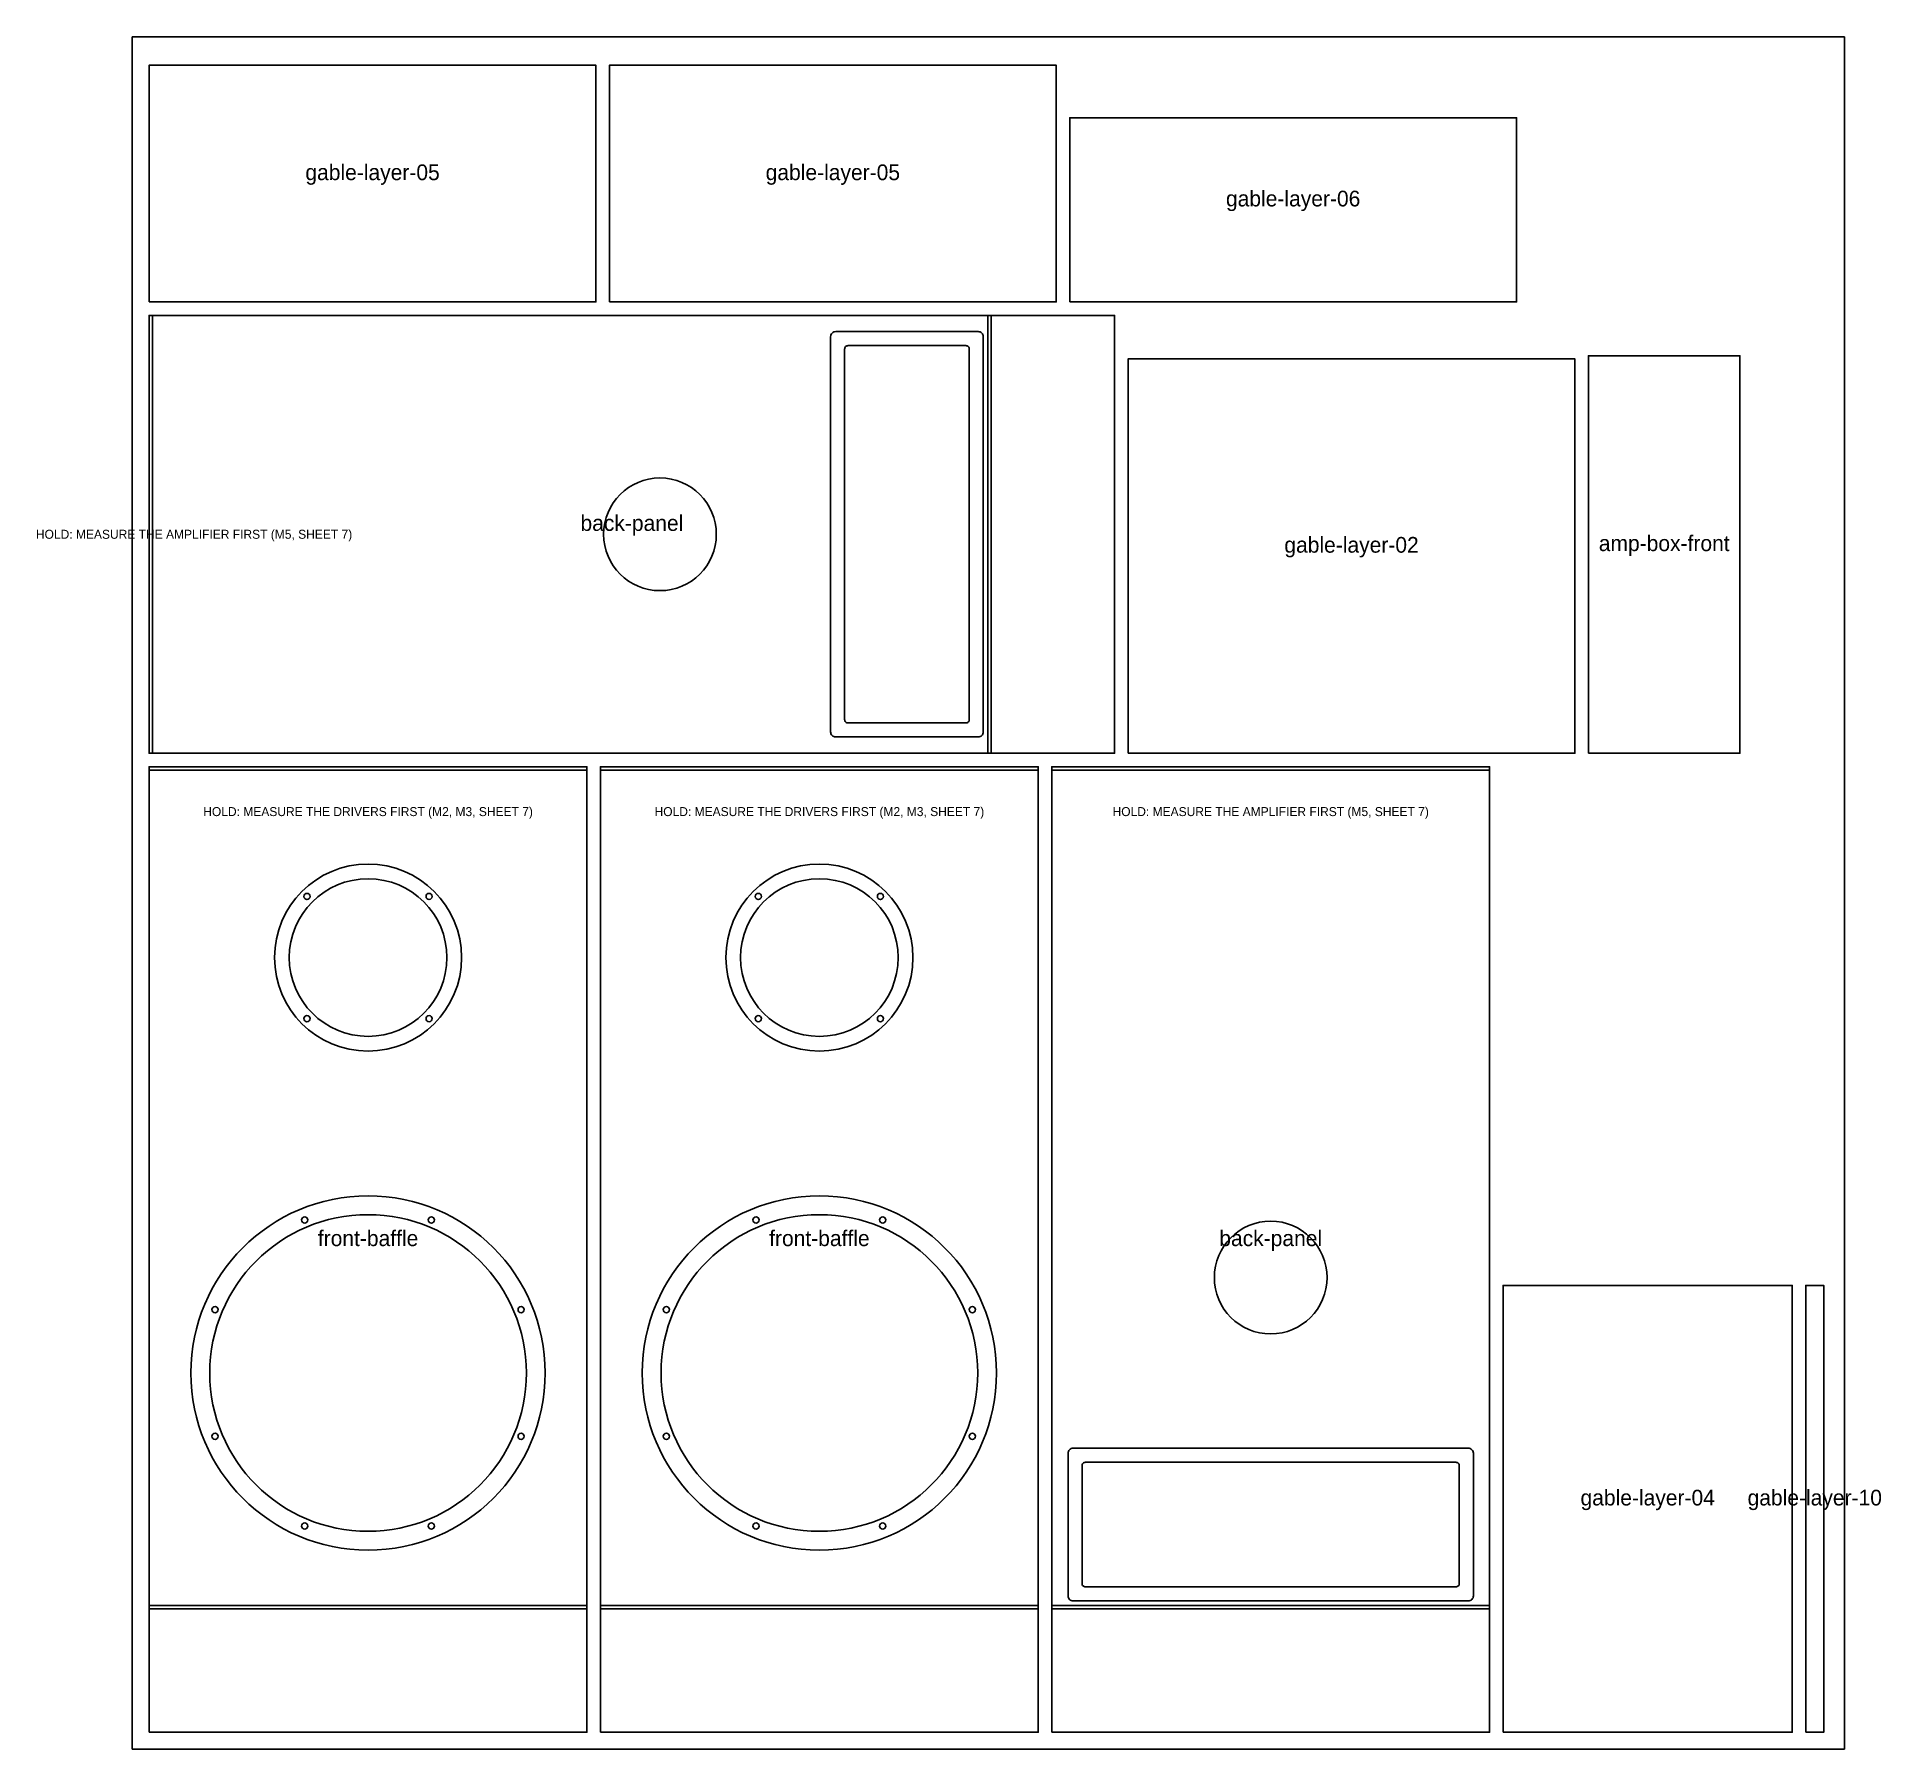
# Model space of a CAD drawing. Header units: millimetres. Extents: x -85 to 1558, y 0 to 1525.
import ezdxf
from ezdxf.enums import TextEntityAlignment as Align

# ---------------------------------------------------------------- set-up
doc = ezdxf.new("R2010")
doc.units = ezdxf.units.MM
for name, color, linetype in [('CUT_INSIDE', 1, 'Continuous'), ('CUT_OUTSIDE', 7, 'Continuous'), ('DRILL_D5.5_THROUGH', 30, 'Continuous'), ('NOTES', 8, 'Continuous'), ('POCKET_11.5MM', 5, 'Continuous'), ('POCKET_3MM', 3, 'Continuous'), ('POCKET_4.5MM', 2, 'Continuous'), ('POCKET_9MM', 4, 'Continuous')]:
    doc.layers.add(name, color=color, linetype=linetype)

msp = doc.modelspace()

# ---------------------------------------------------------------- linework, layer by layer
at = {"layer": 'CUT_INSIDE'}
for points in [[(745.5, 1247), (745.4, 1247.6), (745.3, 1248.1), (745, 1248.7), (744.6, 1249.1), (744.2, 1249.5), (743.6, 1249.8), (743.1, 1249.9), (742.5, 1250), (637.5, 1250), (636.9, 1249.9), (636.4, 1249.8), (635.8, 1249.5), (635.4, 1249.1), (635, 1248.7), (634.7, 1248.1), (634.6, 1247.6), (634.5, 1247), (634.5, 917), (634.6, 916.4), (634.7, 915.9), (635, 915.3), (635.4, 914.9), (635.8, 914.5), (636.4, 914.2), (636.9, 914.1), (637.5, 914), (742.5, 914), (743.1, 914.1), (743.6, 914.2), (744.2, 914.5), (744.6, 914.9), (745, 915.3), (745.3, 915.9), (745.4, 916.4), (745.5, 917)], [(1179, 144.5), (1179.6, 144.6), (1180.1, 144.7), (1180.7, 145), (1181.1, 145.4), (1181.5, 145.8), (1181.8, 146.4), (1181.9, 146.9), (1182, 147.5), (1182, 252.5), (1181.9, 253.1), (1181.8, 253.6), (1181.5, 254.2), (1181.1, 254.6), (1180.7, 255), (1180.1, 255.3), (1179.6, 255.4), (1179, 255.5), (849, 255.5), (848.4, 255.4), (847.9, 255.3), (847.3, 255), (846.9, 254.6), (846.5, 254.2), (846.2, 253.6), (846.1, 253.1), (846, 252.5), (846, 147.5), (846.1, 146.9), (846.2, 146.4), (846.5, 145.8), (846.9, 145.4), (847.3, 145), (847.9, 144.7), (848.4, 144.6), (849, 144.5)]]:
    msp.add_lwpolyline(points, close=True, dxfattribs=at)
for centre, radius in [((470, 1082), 50.2), ((210, 705), 70.2), ((612, 705), 70.2), ((210, 335), 141), ((612, 335), 141), ((1014, 420), 50.2)]:
    msp.add_circle(centre, radius, dxfattribs=at)
at = {"layer": 'CUT_OUTSIDE'}
for points in [[(15, 1289), (413, 1289), (413, 1499.8), (15, 1499.8)], [(425, 1289), (823, 1289), (823, 1499.8), (425, 1499.8)], [(835, 1289), (1233, 1289), (1233, 1453), (835, 1453)], [(15, 887), (875, 887), (875, 1277), (15, 1277)], [(887, 887), (1285, 887), (1285, 1238.2), (887, 1238.2)], [(1297, 887), (1432, 887), (1432, 1241), (1297, 1241)], [(15, 15), (405, 15), (405, 875), (15, 875)], [(417, 15), (807, 15), (807, 875), (417, 875)], [(819, 15), (1209, 15), (1209, 875), (819, 875)], [(1221, 15), (1478.6, 15), (1478.6, 413), (1221, 413)], [(1490.6, 15), (1506.6, 15), (1506.6, 413), (1490.6, 413)]]:
    msp.add_lwpolyline(points, close=True, dxfattribs=at)
at = {"layer": 'DRILL_D5.5_THROUGH'}
for centre in [(155.6, 759.4), (264.4, 759.4), (557.6, 759.4), (666.4, 759.4), (155.6, 650.6), (264.4, 650.6), (557.6, 650.6), (666.4, 650.6), (153.6, 471.3), (266.4, 471.3), (555.6, 471.3), (668.4, 471.3), (73.7, 391.4), (346.3, 391.4), (475.7, 391.4), (748.3, 391.4), (73.7, 278.6), (346.3, 278.6), (475.7, 278.6), (748.3, 278.6), (153.6, 198.7), (266.4, 198.7), (555.6, 198.7), (668.4, 198.7)]:
    msp.add_circle(centre, 2.75, dxfattribs=at)
at = {"layer": 'NOTES'}
msp.add_lwpolyline([(0, 0), (1525, 0), (1525, 1525), (0, 1525)], close=True, dxfattribs=at)
at = {"layer": 'POCKET_11.5MM'}
for centre in [(210, 705), (612, 705)]:
    msp.add_circle(centre, 83.3, dxfattribs=at)
at = {"layer": 'POCKET_3MM'}
for points in [[(18, 887), (18, 1277), (15, 1277), (15, 887)], [(765, 887), (765, 1277), (762, 1277), (762, 887)], [(15, 872), (405, 872), (405, 875), (15, 875)], [(417, 872), (807, 872), (807, 875), (417, 875)], [(819, 872), (1209, 872), (1209, 875), (819, 875)], [(15, 125), (405, 125), (405, 128), (15, 128)], [(417, 125), (807, 125), (807, 128), (417, 128)], [(819, 125), (1209, 125), (1209, 128), (819, 128)]]:
    msp.add_lwpolyline(points, close=True, dxfattribs=at)
at = {"layer": 'POCKET_4.5MM'}
for points in [[(758, 1258), (757.9, 1258.9), (757.7, 1259.7), (757.2, 1260.5), (756.7, 1261.2), (756, 1261.7), (755.2, 1262.2), (754.4, 1262.4), (753.5, 1262.5), (626.5, 1262.5), (625.6, 1262.4), (624.8, 1262.2), (624, 1261.7), (623.3, 1261.2), (622.8, 1260.5), (622.3, 1259.7), (622.1, 1258.9), (622, 1258), (622, 906), (622.1, 905.1), (622.3, 904.3), (622.8, 903.5), (623.3, 902.8), (624, 902.3), (624.8, 901.8), (625.6, 901.6), (626.5, 901.5), (753.5, 901.5), (754.4, 901.6), (755.2, 901.8), (756, 902.3), (756.7, 902.8), (757.2, 903.5), (757.7, 904.3), (757.9, 905.1), (758, 906)], [(1190, 132), (1190.9, 132.1), (1191.7, 132.3), (1192.5, 132.8), (1193.2, 133.3), (1193.7, 134), (1194.2, 134.8), (1194.4, 135.6), (1194.5, 136.5), (1194.5, 263.5), (1194.4, 264.4), (1194.2, 265.2), (1193.7, 266), (1193.2, 266.7), (1192.5, 267.2), (1191.7, 267.7), (1190.9, 267.9), (1190, 268), (838, 268), (837.1, 267.9), (836.3, 267.7), (835.5, 267.2), (834.8, 266.7), (834.3, 266), (833.8, 265.2), (833.6, 264.4), (833.5, 263.5), (833.5, 136.5), (833.6, 135.6), (833.8, 134.8), (834.3, 134), (834.8, 133.3), (835.5, 132.8), (836.3, 132.3), (837.1, 132.1), (838, 132)]]:
    msp.add_lwpolyline(points, close=True, dxfattribs=at)
at = {"layer": 'POCKET_9MM'}
for centre in [(210, 335), (612, 335)]:
    msp.add_circle(centre, 157.8, dxfattribs=at)

# ---------------------------------------------------------------- texts
at = {"layer": 'NOTES'}
for s, height, p in [('gable-layer-05', 14, (214, 1404.4)), ('gable-layer-05', 14, (624, 1404.4)), ('gable-layer-06', 14, (1034, 1381)), ('HOLD: MEASURE THE AMPLIFIER FIRST (M5, SHEET 7)', 8, (55, 1082)), ('back-panel', 14, (445, 1092)), ('gable-layer-02', 14, (1086, 1072.6)), ('amp-box-front', 14, (1364.5, 1074)), ('HOLD: MEASURE THE DRIVERS FIRST (M2, M3, SHEET 7)', 8, (210, 835)), ('HOLD: MEASURE THE DRIVERS FIRST (M2, M3, SHEET 7)', 8, (612, 835)), ('HOLD: MEASURE THE AMPLIFIER FIRST (M5, SHEET 7)', 8, (1014, 835)), ('front-baffle', 14, (210, 455)), ('front-baffle', 14, (612, 455)), ('back-panel', 14, (1014, 455)), ('gable-layer-04', 14, (1349.8, 224)), ('gable-layer-10', 14, (1498.6, 224))]:
    msp.add_text(s, height=height, dxfattribs=at).set_placement(p, align=Align.MIDDLE_CENTER)

doc.saveas('drawing.dxf')
